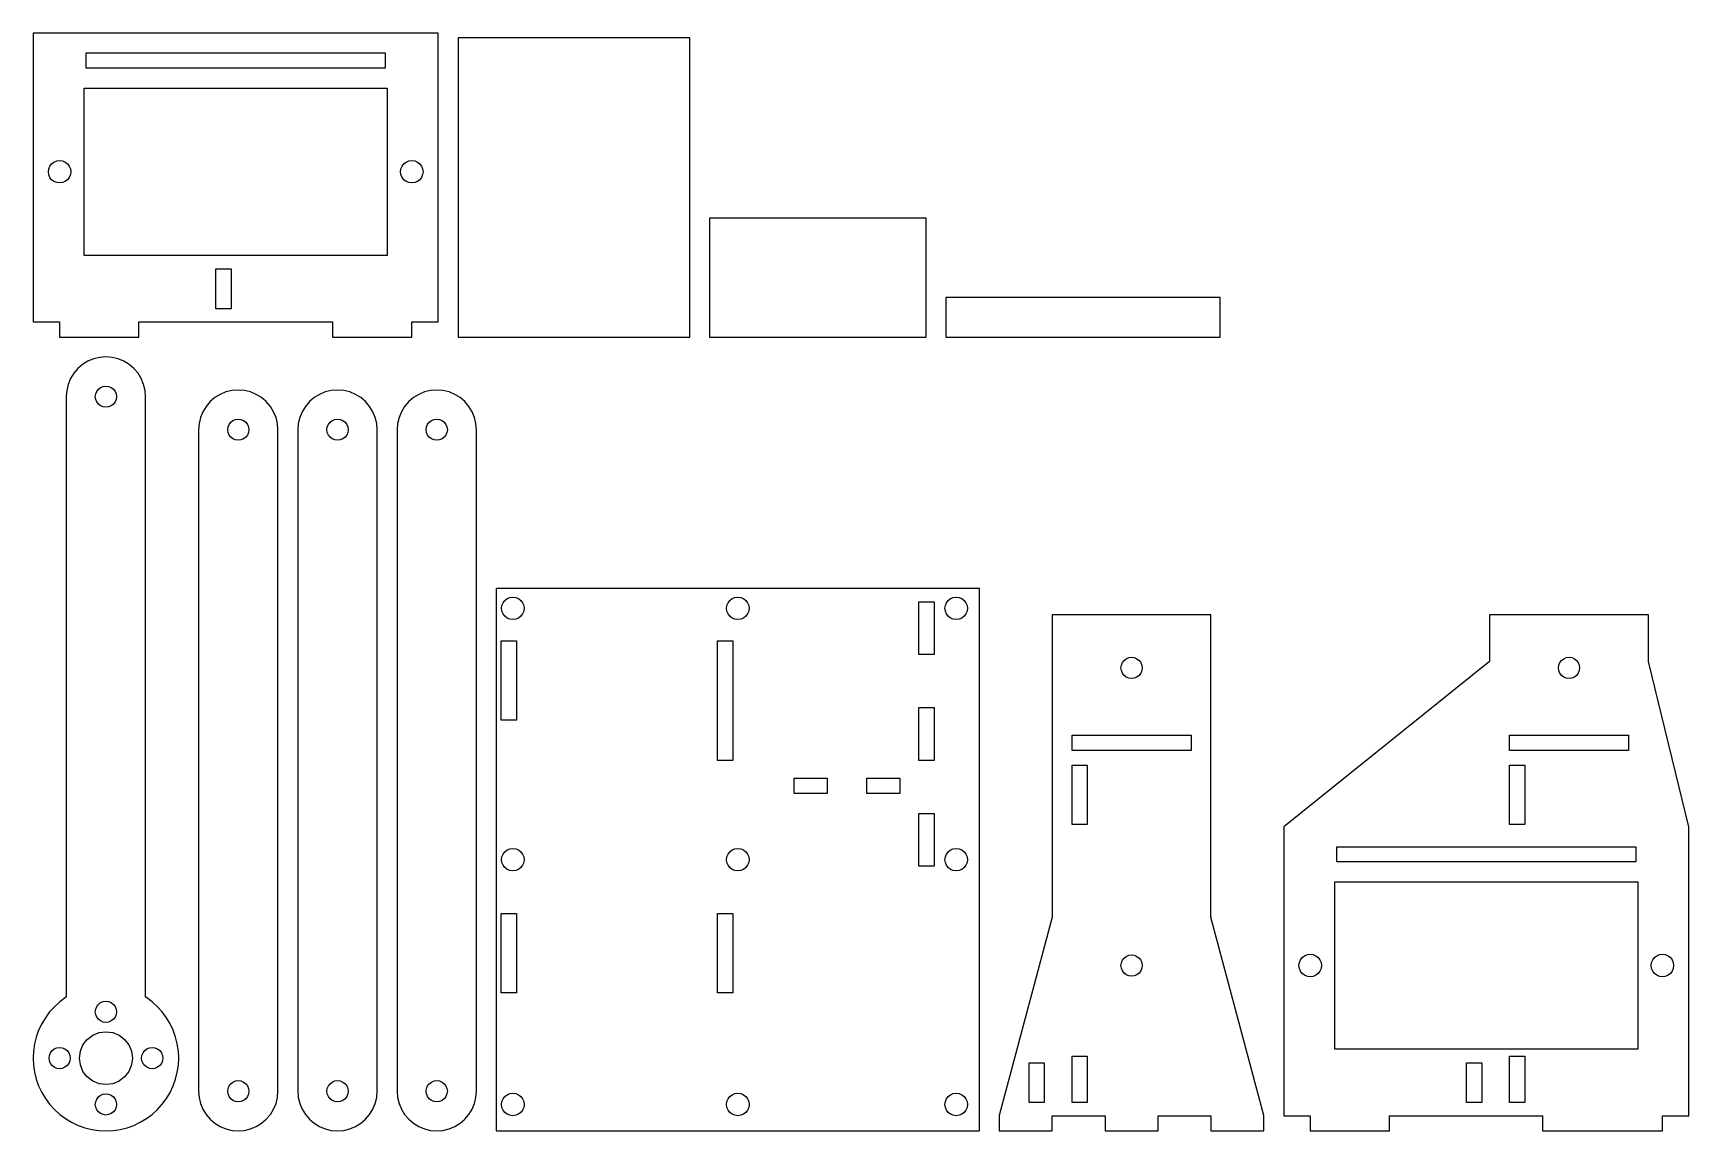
# Model space of a CAD drawing. Header units: metres. Extents: x 5 to 255, y 5 to 171.
import ezdxf

# ---------------------------------------------------------------- set-up
doc = ezdxf.new("R2010")
doc.units = ezdxf.units.M

msp = doc.modelspace()

# ---------------------------------------------------------------- linework, layer by layer
for p, q in [((66.2203, 170.96), (4.99963, 170.96)), ((4.99963, 170.96), (4.99963, 127.3)), ((66.2203, 127.3), (66.2203, 170.96)), ((104.22, 170.22), (69.2196, 170.22)), ((69.2196, 170.22), (69.2196, 125)), ((104.22, 125), (104.22, 170.22)), ((12.9996, 165.66), (12.9996, 167.96)), ((12.9996, 167.96), (58.2203, 167.96)), ((58.2203, 167.96), (58.2203, 165.66)), ((58.2203, 165.66), (12.9996, 165.66)), ((12.6998, 137.34), (12.6998, 162.66)), ((12.6998, 162.66), (58.5201, 162.66)), ((58.5201, 162.66), (58.5201, 137.34)), ((7.30042, 150), (7.35803, 150.44)), ((7.35803, 150.44), (7.52795, 150.85)), ((7.52795, 150.85), (7.79749, 151.202)), ((7.79749, 151.202), (8.15002, 151.473)), ((8.15002, 151.473), (8.56018, 151.643)), ((8.56018, 151.643), (8.99963, 151.7)), ((8.99963, 151.7), (9.44006, 151.643)), ((9.44006, 151.643), (9.85022, 151.473)), ((9.85022, 151.473), (10.2018, 151.202)), ((10.2018, 151.202), (10.4723, 150.85)), ((10.4723, 150.85), (10.6422, 150.44)), ((10.6422, 150.44), (10.6998, 150)), ((60.5201, 150), (60.5778, 150.44)), ((60.5778, 150.44), (60.7477, 150.85)), ((60.7477, 150.85), (61.0182, 151.202)), ((61.0182, 151.202), (61.3698, 151.473)), ((61.3698, 151.473), (61.7799, 151.643)), ((61.7799, 151.643), (62.2203, 151.7)), ((62.2203, 151.7), (62.6598, 151.643)), ((62.6598, 151.643), (63.0699, 151.473)), ((63.0699, 151.473), (63.4225, 151.202)), ((63.4225, 151.202), (63.692, 150.85)), ((63.692, 150.85), (63.8619, 150.44)), ((63.8619, 150.44), (63.9196, 150)), ((7.35803, 149.56), (7.30042, 150)), ((7.52795, 149.15), (7.35803, 149.56)), ((7.79749, 148.798), (7.52795, 149.15)), ((8.15002, 148.527), (7.79749, 148.798)), ((8.56018, 148.357), (8.15002, 148.527)), ((8.99963, 148.3), (8.56018, 148.357)), ((9.44006, 148.357), (8.99963, 148.3)), ((9.85022, 148.527), (9.44006, 148.357)), ((10.2018, 148.798), (9.85022, 148.527)), ((10.4723, 149.15), (10.2018, 148.798)), ((10.6422, 149.56), (10.4723, 149.15)), ((10.6998, 150), (10.6422, 149.56)), ((60.5778, 149.56), (60.5201, 150)), ((60.7477, 149.15), (60.5778, 149.56)), ((61.0182, 148.798), (60.7477, 149.15)), ((61.3698, 148.527), (61.0182, 148.798)), ((61.7799, 148.357), (61.3698, 148.527)), ((62.2203, 148.3), (61.7799, 148.357)), ((62.6598, 148.357), (62.2203, 148.3)), ((63.0699, 148.527), (62.6598, 148.357)), ((63.4225, 148.798), (63.0699, 148.527)), ((63.692, 149.15), (63.4225, 148.798)), ((63.8619, 149.56), (63.692, 149.15)), ((63.9196, 150), (63.8619, 149.56)), ((139.945, 143), (107.22, 143)), ((107.22, 143), (107.22, 125)), ((139.945, 125), (139.945, 143)), ((58.5201, 137.34), (12.6998, 137.34)), ((32.61, 129.3), (32.61, 135.3)), ((32.61, 135.3), (34.9098, 135.3)), ((34.9098, 135.3), (34.9098, 129.3)), ((184.37, 131), (142.945, 131)), ((142.945, 131), (142.945, 125)), ((184.37, 125), (184.37, 131)), ((34.9098, 129.3), (32.61, 129.3)), ((4.99963, 127.3), (8.99963, 127.3)), ((8.99963, 127.3), (8.99963, 125)), ((20.9996, 127.3), (50.2203, 127.3)), ((20.9996, 125), (20.9996, 127.3)), ((50.2203, 127.3), (50.2203, 125)), ((62.2203, 125), (62.2203, 127.3)), ((62.2203, 127.3), (66.2203, 127.3)), ((8.99963, 125), (20.9996, 125)), ((50.2203, 125), (62.2203, 125)), ((69.2196, 125), (104.22, 125)), ((107.22, 125), (139.945, 125)), ((142.945, 125), (184.37, 125)), ((11.7578, 120.243), (11.1455, 119.527)), ((12.4736, 120.854), (11.7578, 120.243)), ((13.2764, 121.346), (12.4736, 120.854)), ((14.1455, 121.706), (13.2764, 121.346)), ((15.0615, 121.926), (14.1455, 121.706)), ((16, 122), (15.0615, 121.926)), ((16.9385, 121.926), (16, 122)), ((17.8545, 121.706), (16.9385, 121.926)), ((18.7236, 121.346), (17.8545, 121.706)), ((19.5264, 120.854), (18.7236, 121.346)), ((20.2422, 120.243), (19.5264, 120.854)), ((20.8545, 119.527), (20.2422, 120.243)), ((10.2939, 117.854), (10.0742, 116.939)), ((10.6543, 118.724), (10.2939, 117.854)), ((11.1455, 119.527), (10.6543, 118.724)), ((21.3457, 118.724), (20.8545, 119.527)), ((21.7061, 117.854), (21.3457, 118.724)), ((21.9258, 116.939), (21.7061, 117.854)), ((10.0742, 116.939), (10, 116)), ((10, 116), (10, 25.2129)), ((14.4004, 116), (14.4541, 116.414)), ((14.4541, 115.586), (14.4004, 116)), ((14.4541, 116.414), (14.6143, 116.8)), ((14.6143, 115.2), (14.4541, 115.586)), ((14.6143, 116.8), (14.8682, 117.131)), ((14.8682, 114.868), (14.6143, 115.2)), ((14.8682, 117.131), (15.2002, 117.386)), ((15.2002, 117.386), (15.5859, 117.545)), ((15.5859, 117.545), (16, 117.6)), ((16, 117.6), (16.4141, 117.545)), ((16.4141, 117.545), (16.7998, 117.386)), ((16.7998, 117.386), (17.1318, 117.131)), ((17.1318, 117.131), (17.3857, 116.8)), ((17.3857, 115.2), (17.1318, 114.868)), ((17.3857, 116.8), (17.5459, 116.414)), ((17.5459, 115.586), (17.3857, 115.2)), ((17.5459, 116.414), (17.5996, 116)), ((17.5996, 116), (17.5459, 115.586)), ((22, 116), (21.9258, 116.939)), ((22, 25.2129), (22, 116)), ((31.7578, 115.243), (31.1455, 114.527)), ((32.4736, 115.854), (31.7578, 115.243)), ((33.2764, 116.346), (32.4736, 115.854)), ((34.1455, 116.706), (33.2764, 116.346)), ((35.0615, 116.926), (34.1455, 116.706)), ((36, 117), (35.0615, 116.926)), ((36.9385, 116.926), (36, 117)), ((37.8545, 116.706), (36.9385, 116.926)), ((38.7236, 116.346), (37.8545, 116.706)), ((39.5264, 115.854), (38.7236, 116.346)), ((40.2422, 115.243), (39.5264, 115.854)), ((40.8545, 114.527), (40.2422, 115.243)), ((46.7578, 115.243), (46.1455, 114.527)), ((47.4736, 115.854), (46.7578, 115.243)), ((48.2764, 116.346), (47.4736, 115.854)), ((49.1455, 116.706), (48.2764, 116.346)), ((50.0615, 116.926), (49.1455, 116.706)), ((51, 117), (50.0615, 116.926)), ((51.9385, 116.926), (51, 117)), ((52.8545, 116.706), (51.9385, 116.926)), ((53.7236, 116.346), (52.8545, 116.706)), ((54.5264, 115.854), (53.7236, 116.346)), ((55.2422, 115.243), (54.5264, 115.854)), ((55.8545, 114.527), (55.2422, 115.243)), ((61.7578, 115.243), (61.1455, 114.527)), ((62.4736, 115.854), (61.7578, 115.243)), ((63.2764, 116.346), (62.4736, 115.854)), ((64.1455, 116.706), (63.2764, 116.346)), ((65.0615, 116.926), (64.1455, 116.706)), ((66, 117), (65.0615, 116.926)), ((66.9385, 116.926), (66, 117)), ((67.8545, 116.706), (66.9385, 116.926)), ((68.7236, 116.346), (67.8545, 116.706)), ((69.5264, 115.854), (68.7236, 116.346)), ((70.2422, 115.243), (69.5264, 115.854)), ((70.8545, 114.527), (70.2422, 115.243)), ((15.2002, 114.614), (14.8682, 114.868)), ((15.5859, 114.454), (15.2002, 114.614)), ((16, 114.4), (15.5859, 114.454)), ((16.4141, 114.454), (16, 114.4)), ((16.7998, 114.614), (16.4141, 114.454)), ((17.1318, 114.868), (16.7998, 114.614)), ((30.2939, 112.854), (30.0742, 111.939)), ((30.6543, 113.724), (30.2939, 112.854)), ((31.1455, 114.527), (30.6543, 113.724)), ((35.5859, 112.545), (36, 112.6)), ((36, 112.6), (36.4141, 112.545)), ((41.3457, 113.724), (40.8545, 114.527)), ((41.7061, 112.854), (41.3457, 113.724)), ((41.9258, 111.939), (41.7061, 112.854)), ((45.2939, 112.854), (45.0742, 111.939)), ((45.6543, 113.724), (45.2939, 112.854)), ((46.1455, 114.527), (45.6543, 113.724)), ((50.5859, 112.545), (51, 112.6)), ((51, 112.6), (51.4141, 112.545)), ((56.3457, 113.724), (55.8545, 114.527)), ((56.7061, 112.854), (56.3457, 113.724)), ((56.9258, 111.939), (56.7061, 112.854)), ((60.2939, 112.854), (60.0742, 111.939)), ((60.6543, 113.724), (60.2939, 112.854)), ((61.1455, 114.527), (60.6543, 113.724)), ((65.5859, 112.545), (66, 112.6)), ((66, 112.6), (66.4141, 112.545)), ((71.3457, 113.724), (70.8545, 114.527)), ((71.7061, 112.854), (71.3457, 113.724)), ((71.9258, 111.939), (71.7061, 112.854)), ((30.0742, 111.939), (30, 111)), ((30, 111), (30, 11)), ((34.4004, 111), (34.4541, 111.414)), ((34.4541, 110.586), (34.4004, 111)), ((34.4541, 111.414), (34.6143, 111.8)), ((34.6143, 110.2), (34.4541, 110.586)), ((34.6143, 111.8), (34.8682, 112.131)), ((34.8682, 109.868), (34.6143, 110.2)), ((34.8682, 112.131), (35.2002, 112.386)), ((35.2002, 112.386), (35.5859, 112.545)), ((36.4141, 112.545), (36.7998, 112.386)), ((36.7998, 112.386), (37.1318, 112.131)), ((37.1318, 112.131), (37.3857, 111.8)), ((37.3857, 110.2), (37.1318, 109.868)), ((37.3857, 111.8), (37.5459, 111.414)), ((37.5459, 110.586), (37.3857, 110.2)), ((37.5459, 111.414), (37.5996, 111)), ((37.5996, 111), (37.5459, 110.586)), ((42, 111), (41.9258, 111.939)), ((42, 11), (42, 111)), ((45.0742, 111.939), (45, 111)), ((45, 111), (45, 11)), ((49.4004, 111), (49.4541, 111.414)), ((49.4541, 110.586), (49.4004, 111)), ((49.4541, 111.414), (49.6143, 111.8)), ((49.6143, 110.2), (49.4541, 110.586)), ((49.6143, 111.8), (49.8682, 112.131)), ((49.8682, 109.868), (49.6143, 110.2)), ((49.8682, 112.131), (50.2002, 112.386)), ((50.2002, 112.386), (50.5859, 112.545)), ((51.4141, 112.545), (51.7998, 112.386)), ((51.7998, 112.386), (52.1318, 112.131)), ((52.1318, 112.131), (52.3857, 111.8)), ((52.3857, 110.2), (52.1318, 109.868)), ((52.3857, 111.8), (52.5459, 111.414)), ((52.5459, 110.586), (52.3857, 110.2)), ((52.5459, 111.414), (52.5996, 111)), ((52.5996, 111), (52.5459, 110.586)), ((57, 111), (56.9258, 111.939)), ((57, 11), (57, 111)), ((60.0742, 111.939), (60, 111)), ((60, 111), (60, 11)), ((64.4004, 111), (64.4541, 111.414)), ((64.4541, 110.586), (64.4004, 111)), ((64.4541, 111.414), (64.6143, 111.8)), ((64.6143, 110.2), (64.4541, 110.586)), ((64.6143, 111.8), (64.8682, 112.131)), ((64.8682, 109.868), (64.6143, 110.2)), ((64.8682, 112.131), (65.2002, 112.386)), ((65.2002, 112.386), (65.5859, 112.545)), ((66.4141, 112.545), (66.7998, 112.386)), ((66.7998, 112.386), (67.1318, 112.131)), ((67.1318, 112.131), (67.3857, 111.8)), ((67.3857, 110.2), (67.1318, 109.868)), ((67.3857, 111.8), (67.5459, 111.414)), ((67.5459, 110.586), (67.3857, 110.2)), ((67.5459, 111.414), (67.5996, 111)), ((67.5996, 111), (67.5459, 110.586)), ((72, 111), (71.9258, 111.939)), ((72, 11), (72, 111)), ((35.2002, 109.614), (34.8682, 109.868)), ((35.5859, 109.454), (35.2002, 109.614)), ((36, 109.4), (35.5859, 109.454)), ((36.4141, 109.454), (36, 109.4)), ((36.7998, 109.614), (36.4141, 109.454)), ((37.1318, 109.868), (36.7998, 109.614)), ((50.2002, 109.614), (49.8682, 109.868)), ((50.5859, 109.454), (50.2002, 109.614)), ((51, 109.4), (50.5859, 109.454)), ((51.4141, 109.454), (51, 109.4)), ((51.7998, 109.614), (51.4141, 109.454)), ((52.1318, 109.868), (51.7998, 109.614)), ((65.2002, 109.614), (64.8682, 109.868)), ((65.5859, 109.454), (65.2002, 109.614)), ((66, 109.4), (65.5859, 109.454)), ((66.4141, 109.454), (66, 109.4)), ((66.7998, 109.614), (66.4141, 109.454)), ((67.1318, 109.868), (66.7998, 109.614)), ((148, 87), (75, 87)), ((75, 87), (75, 5)), ((76.0273, 84.8496), (76.2979, 85.2021)), ((76.2979, 85.2021), (76.6504, 85.4727)), ((76.6504, 85.4727), (77.0596, 85.6426)), ((77.0596, 85.6426), (77.5, 85.7002)), ((77.5, 85.7002), (77.9404, 85.6426)), ((77.9404, 85.6426), (78.3496, 85.4727)), ((78.3496, 85.4727), (78.7021, 85.2021)), ((78.7021, 85.2021), (78.9727, 84.8496)), ((110.027, 84.8496), (110.298, 85.2021)), ((110.298, 85.2021), (110.65, 85.4727)), ((110.65, 85.4727), (111.06, 85.6426)), ((111.06, 85.6426), (111.5, 85.7002)), ((111.5, 85.7002), (111.94, 85.6426)), ((111.94, 85.6426), (112.35, 85.4727)), ((112.35, 85.4727), (112.702, 85.2021)), ((112.702, 85.2021), (112.973, 84.8496)), ((143.027, 84.8496), (143.298, 85.2021)), ((143.298, 85.2021), (143.65, 85.4727)), ((143.65, 85.4727), (144.06, 85.6426)), ((144.06, 85.6426), (144.5, 85.7002)), ((144.5, 85.7002), (144.94, 85.6426)), ((144.94, 85.6426), (145.35, 85.4727)), ((145.35, 85.4727), (145.702, 85.2021)), ((145.702, 85.2021), (145.973, 84.8496)), ((148, 5), (148, 87)), ((75.7998, 84), (75.8574, 84.4404)), ((75.8574, 83.5596), (75.7998, 84)), ((75.8574, 84.4404), (76.0273, 84.8496)), ((76.0273, 83.1504), (75.8574, 83.5596)), ((76.2979, 82.7979), (76.0273, 83.1504)), ((76.6504, 82.5273), (76.2979, 82.7979)), ((78.7021, 82.7979), (78.3496, 82.5273)), ((78.9727, 83.1504), (78.7021, 82.7979)), ((78.9727, 84.8496), (79.1426, 84.4404)), ((79.1426, 83.5596), (78.9727, 83.1504)), ((79.1426, 84.4404), (79.2002, 84)), ((79.2002, 84), (79.1426, 83.5596)), ((109.8, 84), (109.857, 84.4404)), ((109.857, 83.5596), (109.8, 84)), ((109.857, 84.4404), (110.027, 84.8496)), ((110.027, 83.1504), (109.857, 83.5596)), ((110.298, 82.7979), (110.027, 83.1504)), ((110.65, 82.5273), (110.298, 82.7979)), ((112.702, 82.7979), (112.35, 82.5273)), ((112.973, 83.1504), (112.702, 82.7979)), ((112.973, 84.8496), (113.143, 84.4404)), ((113.143, 83.5596), (112.973, 83.1504)), ((113.143, 84.4404), (113.2, 84)), ((113.2, 84), (113.143, 83.5596)), ((138.85, 77), (138.85, 85)), ((138.85, 85), (141.15, 85)), ((141.15, 85), (141.15, 77)), ((142.8, 84), (142.857, 84.4404)), ((142.857, 83.5596), (142.8, 84)), ((142.857, 84.4404), (143.027, 84.8496)), ((143.027, 83.1504), (142.857, 83.5596)), ((143.298, 82.7979), (143.027, 83.1504)), ((143.65, 82.5273), (143.298, 82.7979)), ((145.702, 82.7979), (145.35, 82.5273)), ((145.973, 83.1504), (145.702, 82.7979)), ((145.973, 84.8496), (146.143, 84.4404)), ((146.143, 83.5596), (145.973, 83.1504)), ((146.143, 84.4404), (146.2, 84)), ((146.2, 84), (146.143, 83.5596)), ((183, 83), (159, 83)), ((159, 83), (159, 37.2998)), ((183, 37.2998), (183, 83)), ((249.11, 83), (225.11, 83)), ((225.11, 83), (225.11, 75.96)), ((249.11, 75.96), (249.11, 83)), ((77.0596, 82.3574), (76.6504, 82.5273)), ((77.5, 82.2998), (77.0596, 82.3574)), ((77.9404, 82.3574), (77.5, 82.2998)), ((78.3496, 82.5273), (77.9404, 82.3574)), ((111.06, 82.3574), (110.65, 82.5273)), ((111.5, 82.2998), (111.06, 82.3574)), ((111.94, 82.3574), (111.5, 82.2998)), ((112.35, 82.5273), (111.94, 82.3574)), ((144.06, 82.3574), (143.65, 82.5273)), ((144.5, 82.2998), (144.06, 82.3574)), ((144.94, 82.3574), (144.5, 82.2998)), ((145.35, 82.5273), (144.94, 82.3574)), ((75.7246, 67.1104), (75.7246, 79.1104)), ((75.7246, 79.1104), (78.0254, 79.1104)), ((78.0254, 79.1104), (78.0254, 67.1104)), ((108.425, 61), (108.425, 79.1104)), ((108.425, 79.1104), (110.725, 79.1104)), ((110.725, 79.1104), (110.725, 61)), ((141.15, 77), (138.85, 77)), ((169.4, 75), (169.454, 75.4141)), ((169.454, 75.4141), (169.614, 75.7998)), ((169.614, 75.7998), (169.868, 76.1309)), ((169.868, 76.1309), (170.2, 76.3857)), ((170.2, 76.3857), (170.586, 76.5449)), ((170.586, 76.5449), (171, 76.5996)), ((171, 76.5996), (171.414, 76.5449)), ((171.414, 76.5449), (171.8, 76.3857)), ((171.8, 76.3857), (172.132, 76.1309)), ((172.132, 76.1309), (172.386, 75.7998)), ((172.386, 75.7998), (172.546, 75.4141)), ((172.546, 75.4141), (172.6, 75)), ((225.11, 75.96), (194.012, 50.96)), ((235.51, 75), (235.564, 75.4141)), ((235.564, 75.4141), (235.724, 75.7998)), ((235.724, 75.7998), (235.978, 76.1309)), ((235.978, 76.1309), (236.31, 76.3857)), ((236.31, 76.3857), (236.696, 76.5449)), ((236.696, 76.5449), (237.11, 76.5996)), ((237.11, 76.5996), (237.524, 76.5449)), ((237.524, 76.5449), (237.91, 76.3857)), ((237.91, 76.3857), (238.242, 76.1309)), ((238.242, 76.1309), (238.496, 75.7998)), ((238.496, 75.7998), (238.656, 75.4141)), ((238.656, 75.4141), (238.71, 75)), ((255.217, 50.96), (249.11, 75.96)), ((169.454, 74.5859), (169.4, 75)), ((169.614, 74.2002), (169.454, 74.5859)), ((169.868, 73.8691), (169.614, 74.2002)), ((170.2, 73.6143), (169.868, 73.8691)), ((170.586, 73.4551), (170.2, 73.6143)), ((171, 73.4004), (170.586, 73.4551)), ((171.414, 73.4551), (171, 73.4004)), ((171.8, 73.6143), (171.414, 73.4551)), ((172.132, 73.8691), (171.8, 73.6143)), ((172.386, 74.2002), (172.132, 73.8691)), ((172.546, 74.5859), (172.386, 74.2002)), ((172.6, 75), (172.546, 74.5859)), ((235.564, 74.5859), (235.51, 75)), ((235.724, 74.2002), (235.564, 74.5859)), ((235.978, 73.8691), (235.724, 74.2002)), ((236.31, 73.6143), (235.978, 73.8691)), ((236.696, 73.4551), (236.31, 73.6143)), ((237.11, 73.4004), (236.696, 73.4551)), ((237.524, 73.4551), (237.11, 73.4004)), ((237.91, 73.6143), (237.524, 73.4551)), ((238.242, 73.8691), (237.91, 73.6143)), ((238.496, 74.2002), (238.242, 73.8691)), ((238.656, 74.5859), (238.496, 74.2002)), ((238.71, 75), (238.656, 74.5859)), ((138.85, 61), (138.85, 69)), ((138.85, 69), (141.15, 69)), ((141.15, 69), (141.15, 61)), ((78.0254, 67.1104), (75.7246, 67.1104)), ((162, 62.5), (162, 64.7998)), ((162, 64.7998), (180, 64.7998)), ((180, 64.7998), (180, 62.5)), ((228.11, 62.5), (228.11, 64.7998)), ((228.11, 64.7998), (246.11, 64.7998)), ((246.11, 64.7998), (246.11, 62.5)), ((110.725, 61), (108.425, 61)), ((141.15, 61), (138.85, 61)), ((180, 62.5), (162, 62.5)), ((162, 51.2998), (162, 60.2998)), ((162, 60.2998), (164.3, 60.2998)), ((164.3, 60.2998), (164.3, 51.2998)), ((246.11, 62.5), (228.11, 62.5)), ((228.11, 51.2998), (228.11, 60.2998)), ((228.11, 60.2998), (230.41, 60.2998)), ((230.41, 60.2998), (230.41, 51.2998)), ((120, 56), (120, 58.2998)), ((120, 58.2998), (125, 58.2998)), ((125, 58.2998), (125, 56)), ((131, 56), (131, 58.2998)), ((131, 58.2998), (136, 58.2998)), ((136, 58.2998), (136, 56)), ((125, 56), (120, 56)), ((136, 56), (131, 56)), ((138.85, 45), (138.85, 53)), ((138.85, 53), (141.15, 53)), ((141.15, 53), (141.15, 45)), ((164.3, 51.2998), (162, 51.2998)), ((194.012, 50.96), (194, 50.96)), ((194, 50.96), (194, 7.2998)), ((230.41, 51.2998), (228.11, 51.2998)), ((255.22, 50.96), (255.217, 50.96)), ((255.22, 7.2998), (255.22, 50.96)), ((76.6504, 47.4727), (77.0596, 47.6426)), ((77.0596, 47.6426), (77.5, 47.7002)), ((77.5, 47.7002), (77.9404, 47.6426)), ((77.9404, 47.6426), (78.3496, 47.4727)), ((110.65, 47.4727), (111.06, 47.6426)), ((111.06, 47.6426), (111.5, 47.7002)), ((111.5, 47.7002), (111.94, 47.6426)), ((111.94, 47.6426), (112.35, 47.4727)), ((143.65, 47.4727), (144.06, 47.6426)), ((144.06, 47.6426), (144.5, 47.7002)), ((144.5, 47.7002), (144.94, 47.6426)), ((144.94, 47.6426), (145.35, 47.4727)), ((202, 45.6602), (202, 47.96)), ((202, 47.96), (247.22, 47.96)), ((247.22, 47.96), (247.22, 45.6602)), ((75.7998, 46), (75.8574, 46.4404)), ((75.8574, 45.5596), (75.7998, 46)), ((75.8574, 46.4404), (76.0273, 46.8496)), ((76.0273, 45.1504), (75.8574, 45.5596)), ((76.0273, 46.8496), (76.2979, 47.2021)), ((76.2979, 44.7979), (76.0273, 45.1504)), ((76.2979, 47.2021), (76.6504, 47.4727)), ((78.3496, 47.4727), (78.7021, 47.2021)), ((78.7021, 47.2021), (78.9727, 46.8496)), ((78.9727, 45.1504), (78.7021, 44.7979)), ((78.9727, 46.8496), (79.1426, 46.4404)), ((79.1426, 45.5596), (78.9727, 45.1504)), ((79.1426, 46.4404), (79.2002, 46)), ((79.2002, 46), (79.1426, 45.5596)), ((109.8, 46), (109.857, 46.4404)), ((109.857, 45.5596), (109.8, 46)), ((109.857, 46.4404), (110.027, 46.8496)), ((110.027, 45.1504), (109.857, 45.5596)), ((110.027, 46.8496), (110.298, 47.2021)), ((110.298, 44.7979), (110.027, 45.1504)), ((110.298, 47.2021), (110.65, 47.4727)), ((112.35, 47.4727), (112.702, 47.2021)), ((112.702, 47.2021), (112.973, 46.8496)), ((112.973, 45.1504), (112.702, 44.7979)), ((112.973, 46.8496), (113.143, 46.4404)), ((113.143, 45.5596), (112.973, 45.1504)), ((113.143, 46.4404), (113.2, 46)), ((113.2, 46), (113.143, 45.5596)), ((142.8, 46), (142.857, 46.4404)), ((142.857, 45.5596), (142.8, 46)), ((142.857, 46.4404), (143.027, 46.8496)), ((143.027, 45.1504), (142.857, 45.5596)), ((143.027, 46.8496), (143.298, 47.2021)), ((143.298, 44.7979), (143.027, 45.1504)), ((143.298, 47.2021), (143.65, 47.4727)), ((145.35, 47.4727), (145.702, 47.2021)), ((145.702, 47.2021), (145.973, 46.8496)), ((145.973, 45.1504), (145.702, 44.7979)), ((145.973, 46.8496), (146.143, 46.4404)), ((146.143, 45.5596), (145.973, 45.1504)), ((146.143, 46.4404), (146.2, 46)), ((146.2, 46), (146.143, 45.5596)), ((247.22, 45.6602), (202, 45.6602)), ((76.6504, 44.5273), (76.2979, 44.7979)), ((77.0596, 44.3574), (76.6504, 44.5273)), ((77.5, 44.2998), (77.0596, 44.3574)), ((77.9404, 44.3574), (77.5, 44.2998)), ((78.3496, 44.5273), (77.9404, 44.3574)), ((78.7021, 44.7979), (78.3496, 44.5273)), ((110.65, 44.5273), (110.298, 44.7979)), ((111.06, 44.3574), (110.65, 44.5273)), ((111.5, 44.2998), (111.06, 44.3574)), ((111.94, 44.3574), (111.5, 44.2998)), ((112.35, 44.5273), (111.94, 44.3574)), ((112.702, 44.7979), (112.35, 44.5273)), ((141.15, 45), (138.85, 45)), ((143.65, 44.5273), (143.298, 44.7979)), ((144.06, 44.3574), (143.65, 44.5273)), ((144.5, 44.2998), (144.06, 44.3574)), ((144.94, 44.3574), (144.5, 44.2998)), ((145.35, 44.5273), (144.94, 44.3574)), ((145.702, 44.7979), (145.35, 44.5273)), ((201.7, 17.3398), (201.7, 42.6602)), ((201.7, 42.6602), (247.52, 42.6602)), ((247.52, 42.6602), (247.52, 17.3398)), ((75.7246, 25.8896), (75.7246, 37.8896)), ((75.7246, 37.8896), (78.0254, 37.8896)), ((78.0254, 37.8896), (78.0254, 25.8896)), ((108.425, 25.8896), (108.425, 37.8896)), ((108.425, 37.8896), (110.725, 37.8896)), ((110.725, 37.8896), (110.725, 25.8896)), ((159, 37.2998), (151.003, 7.30957)), ((190.997, 7.30957), (183, 37.2998)), ((169.4, 30), (169.454, 30.4141)), ((169.454, 30.4141), (169.614, 30.7998)), ((169.614, 30.7998), (169.868, 31.1318)), ((169.868, 31.1318), (170.2, 31.3857)), ((170.2, 31.3857), (170.586, 31.5459)), ((170.586, 31.5459), (171, 31.5996)), ((171, 31.5996), (171.414, 31.5459)), ((171.414, 31.5459), (171.8, 31.3857)), ((171.8, 31.3857), (172.132, 31.1318)), ((172.132, 31.1318), (172.386, 30.7998)), ((172.386, 30.7998), (172.546, 30.4141)), ((172.546, 30.4141), (172.6, 30)), ((196.3, 30), (196.358, 30.4404)), ((196.358, 30.4404), (196.528, 30.8496)), ((196.528, 30.8496), (196.797, 31.2021)), ((196.797, 31.2021), (197.15, 31.4727)), ((197.15, 31.4727), (197.56, 31.6426)), ((197.56, 31.6426), (198, 31.7002)), ((198, 31.7002), (198.44, 31.6426)), ((198.44, 31.6426), (198.85, 31.4727)), ((198.85, 31.4727), (199.202, 31.2021)), ((199.202, 31.2021), (199.472, 30.8496)), ((199.472, 30.8496), (199.642, 30.4404)), ((199.642, 30.4404), (199.7, 30)), ((249.52, 30), (249.578, 30.4404)), ((249.578, 30.4404), (249.748, 30.8496)), ((249.748, 30.8496), (250.018, 31.2021)), ((250.018, 31.2021), (250.37, 31.4727)), ((250.37, 31.4727), (250.78, 31.6426)), ((250.78, 31.6426), (251.22, 31.7002)), ((251.22, 31.7002), (251.66, 31.6426)), ((251.66, 31.6426), (252.07, 31.4727)), ((252.07, 31.4727), (252.422, 31.2021)), ((252.422, 31.2021), (252.692, 30.8496)), ((252.692, 30.8496), (252.862, 30.4404)), ((252.862, 30.4404), (252.92, 30)), ((169.454, 29.5859), (169.4, 30)), ((169.614, 29.2002), (169.454, 29.5859)), ((169.868, 28.8682), (169.614, 29.2002)), ((170.2, 28.6143), (169.868, 28.8682)), ((170.586, 28.4541), (170.2, 28.6143)), ((171, 28.4004), (170.586, 28.4541)), ((171.414, 28.4541), (171, 28.4004)), ((171.8, 28.6143), (171.414, 28.4541)), ((172.132, 28.8682), (171.8, 28.6143)), ((172.386, 29.2002), (172.132, 28.8682)), ((172.546, 29.5859), (172.386, 29.2002)), ((172.6, 30), (172.546, 29.5859)), ((196.358, 29.5596), (196.3, 30)), ((196.528, 29.1504), (196.358, 29.5596)), ((196.797, 28.7979), (196.528, 29.1504)), ((197.15, 28.5273), (196.797, 28.7979)), ((197.56, 28.3574), (197.15, 28.5273)), ((198, 28.2998), (197.56, 28.3574)), ((198.44, 28.3574), (198, 28.2998)), ((198.85, 28.5273), (198.44, 28.3574)), ((199.202, 28.7979), (198.85, 28.5273)), ((199.472, 29.1504), (199.202, 28.7979)), ((199.642, 29.5596), (199.472, 29.1504)), ((199.7, 30), (199.642, 29.5596)), ((249.578, 29.5596), (249.52, 30)), ((249.748, 29.1504), (249.578, 29.5596)), ((250.018, 28.7979), (249.748, 29.1504)), ((250.37, 28.5273), (250.018, 28.7979)), ((250.78, 28.3574), (250.37, 28.5273)), ((251.22, 28.2998), (250.78, 28.3574)), ((251.66, 28.3574), (251.22, 28.2998)), ((252.07, 28.5273), (251.66, 28.3574)), ((252.422, 28.7979), (252.07, 28.5273)), ((252.692, 29.1504), (252.422, 28.7979)), ((252.862, 29.5596), (252.692, 29.1504)), ((252.92, 30), (252.862, 29.5596)), ((9.88867, 25.1465), (9.02148, 24.5029)), ((10, 25.2129), (9.88867, 25.1465)), ((22.1113, 25.1465), (22, 25.2129)), ((22.9785, 24.5029), (22.1113, 25.1465)), ((78.0254, 25.8896), (75.7246, 25.8896)), ((110.725, 25.8896), (108.425, 25.8896)), ((7.49707, 22.9785), (6.85352, 22.1113)), ((8.22168, 23.7783), (7.49707, 22.9785)), ((9.02148, 24.5029), (8.22168, 23.7783)), ((14.4004, 23), (14.4541, 23.4141)), ((14.4541, 22.5859), (14.4004, 23)), ((14.4541, 23.4141), (14.6143, 23.7998)), ((14.6143, 22.2002), (14.4541, 22.5859)), ((14.6143, 23.7998), (14.8682, 24.1318)), ((14.8682, 24.1318), (15.2002, 24.3857)), ((15.2002, 24.3857), (15.5859, 24.5459)), ((15.5859, 24.5459), (16, 24.5996)), ((16, 24.5996), (16.4141, 24.5459)), ((16.4141, 24.5459), (16.7998, 24.3857)), ((16.7998, 24.3857), (17.1318, 24.1318)), ((17.1318, 24.1318), (17.3857, 23.7998)), ((17.3857, 23.7998), (17.5459, 23.4141)), ((17.5459, 22.5859), (17.3857, 22.2002)), ((17.5459, 23.4141), (17.5996, 23)), ((17.5996, 23), (17.5459, 22.5859)), ((23.7783, 23.7783), (22.9785, 24.5029)), ((24.5029, 22.9785), (23.7783, 23.7783)), ((25.1465, 22.1113), (24.5029, 22.9785)), ((5.83691, 20.21), (5.47363, 19.1934)), ((6.29883, 21.1855), (5.83691, 20.21)), ((6.85352, 22.1113), (6.29883, 21.1855)), ((14.8682, 21.8682), (14.6143, 22.2002)), ((15.2002, 21.6143), (14.8682, 21.8682)), ((15.5859, 21.4541), (15.2002, 21.6143)), ((16, 21.4004), (15.5859, 21.4541)), ((16.4141, 21.4541), (16, 21.4004)), ((16.7998, 21.6143), (16.4141, 21.4541)), ((17.1318, 21.8682), (16.7998, 21.6143)), ((17.3857, 22.2002), (17.1318, 21.8682)), ((25.7012, 21.1855), (25.1465, 22.1113)), ((26.1631, 20.21), (25.7012, 21.1855)), ((26.5264, 19.1934), (26.1631, 20.21)), ((5.21094, 18.1455), (5.05273, 17.0781)), ((5.47363, 19.1934), (5.21094, 18.1455)), ((8.2002, 17.3857), (8.58594, 17.5459)), ((8.58594, 17.5459), (9, 17.5996)), ((9, 17.5996), (9.41406, 17.5459)), ((9.41406, 17.5459), (9.7998, 17.3857)), ((12.1367, 17.0352), (12.5361, 18)), ((12.5361, 18), (13.1719, 18.8281)), ((13.1719, 18.8281), (14, 19.4639)), ((14, 19.4639), (14.9648, 19.8633)), ((14.9648, 19.8633), (16, 20)), ((16, 20), (17.0352, 19.8633)), ((17.0352, 19.8633), (18, 19.4639)), ((18, 19.4639), (18.8281, 18.8281)), ((18.8281, 18.8281), (19.4639, 18)), ((19.4639, 18), (19.8633, 17.0352)), ((22.2002, 17.3857), (22.5859, 17.5459)), ((22.5859, 17.5459), (23, 17.5996)), ((23, 17.5996), (23.4141, 17.5459)), ((23.4141, 17.5459), (23.7998, 17.3857)), ((26.7891, 18.1455), (26.5264, 19.1934)), ((26.9473, 17.0781), (26.7891, 18.1455)), ((5.05273, 17.0781), (5, 16)), ((5, 16), (5.05273, 14.9219)), ((7.40039, 16), (7.4541, 16.4141)), ((7.4541, 15.5859), (7.40039, 16)), ((7.4541, 16.4141), (7.61426, 16.7998)), ((7.61426, 15.2002), (7.4541, 15.5859)), ((7.61426, 16.7998), (7.86816, 17.1318)), ((7.86816, 14.8682), (7.61426, 15.2002)), ((7.86816, 17.1318), (8.2002, 17.3857)), ((9.7998, 17.3857), (10.1318, 17.1318)), ((10.1318, 17.1318), (10.3857, 16.7998)), ((10.3857, 15.2002), (10.1318, 14.8682)), ((10.3857, 16.7998), (10.5459, 16.4141)), ((10.5459, 15.5859), (10.3857, 15.2002)), ((10.5459, 16.4141), (10.5996, 16)), ((10.5996, 16), (10.5459, 15.5859)), ((12, 16), (12.1367, 17.0352)), ((12.1367, 14.9648), (12, 16)), ((19.8633, 17.0352), (20, 16)), ((20, 16), (19.8633, 14.9648)), ((21.4004, 16), (21.4541, 16.4141)), ((21.4541, 15.5859), (21.4004, 16)), ((21.4541, 16.4141), (21.6143, 16.7998)), ((21.6143, 15.2002), (21.4541, 15.5859)), ((21.6143, 16.7998), (21.8682, 17.1318)), ((21.8682, 14.8682), (21.6143, 15.2002)), ((21.8682, 17.1318), (22.2002, 17.3857)), ((23.7998, 17.3857), (24.1318, 17.1318)), ((24.1318, 17.1318), (24.3857, 16.7998)), ((24.3857, 15.2002), (24.1318, 14.8682)), ((24.3857, 16.7998), (24.5459, 16.4141)), ((24.5459, 15.5859), (24.3857, 15.2002)), ((24.5459, 16.4141), (24.5996, 16)), ((24.5996, 16), (24.5459, 15.5859)), ((27, 16), (26.9473, 17.0781)), ((26.9473, 14.9219), (27, 16)), ((155.5, 9.2998), (155.5, 15.2998)), ((155.5, 15.2998), (157.8, 15.2998)), ((157.8, 15.2998), (157.8, 9.2998)), ((162, 9.2998), (162, 16.2998)), ((162, 16.2998), (164.3, 16.2998)), ((164.3, 16.2998), (164.3, 9.2998)), ((247.52, 17.3398), (201.7, 17.3398)), ((221.61, 9.2998), (221.61, 15.2998)), ((221.61, 15.2998), (223.91, 15.2998)), ((223.91, 15.2998), (223.91, 9.2998)), ((228.11, 9.2998), (228.11, 16.2998)), ((228.11, 16.2998), (230.41, 16.2998)), ((230.41, 16.2998), (230.41, 9.2998)), ((5.05273, 14.9219), (5.21094, 13.8545)), ((5.21094, 13.8545), (5.47363, 12.8066)), ((5.47363, 12.8066), (5.83691, 11.79)), ((8.2002, 14.6143), (7.86816, 14.8682)), ((8.58594, 14.4541), (8.2002, 14.6143)), ((9, 14.4004), (8.58594, 14.4541)), ((9.41406, 14.4541), (9, 14.4004)), ((9.7998, 14.6143), (9.41406, 14.4541)), ((10.1318, 14.8682), (9.7998, 14.6143)), ((12.5361, 14), (12.1367, 14.9648)), ((13.1719, 13.1719), (12.5361, 14)), ((14, 12.5361), (13.1719, 13.1719)), ((14.9648, 12.1367), (14, 12.5361)), ((18, 12.5361), (17.0352, 12.1367)), ((18.8281, 13.1719), (18, 12.5361)), ((19.4639, 14), (18.8281, 13.1719)), ((19.8633, 14.9648), (19.4639, 14)), ((22.2002, 14.6143), (21.8682, 14.8682)), ((22.5859, 14.4541), (22.2002, 14.6143)), ((23, 14.4004), (22.5859, 14.4541)), ((23.4141, 14.4541), (23, 14.4004)), ((23.7998, 14.6143), (23.4141, 14.4541)), ((24.1318, 14.8682), (23.7998, 14.6143)), ((26.1631, 11.79), (26.5264, 12.8066)), ((26.5264, 12.8066), (26.7891, 13.8545)), ((26.7891, 13.8545), (26.9473, 14.9219)), ((35.2002, 12.3857), (35.5859, 12.5459)), ((35.5859, 12.5459), (36, 12.5996)), ((36, 12.5996), (36.4141, 12.5459)), ((36.4141, 12.5459), (36.7998, 12.3857)), ((50.2002, 12.3857), (50.5859, 12.5459)), ((50.5859, 12.5459), (51, 12.5996)), ((51, 12.5996), (51.4141, 12.5459)), ((51.4141, 12.5459), (51.7998, 12.3857)), ((65.2002, 12.3857), (65.5859, 12.5459)), ((65.5859, 12.5459), (66, 12.5996)), ((66, 12.5996), (66.4141, 12.5459)), ((66.4141, 12.5459), (66.7998, 12.3857)), ((5.83691, 11.79), (6.29883, 10.8145)), ((6.29883, 10.8145), (6.85352, 9.88867)), ((14.6143, 9.7998), (14.8682, 10.1318)), ((14.8682, 10.1318), (15.2002, 10.3857)), ((16, 12), (14.9648, 12.1367)), ((15.2002, 10.3857), (15.5859, 10.5459)), ((15.5859, 10.5459), (16, 10.5996)), ((17.0352, 12.1367), (16, 12)), ((16, 10.5996), (16.4141, 10.5459)), ((16.4141, 10.5459), (16.7998, 10.3857)), ((16.7998, 10.3857), (17.1318, 10.1318)), ((17.1318, 10.1318), (17.3857, 9.7998)), ((25.1465, 9.88867), (25.7012, 10.8145)), ((25.7012, 10.8145), (26.1631, 11.79)), ((30, 11), (30.0742, 10.0615)), ((30.0742, 10.0615), (30.2939, 9.14551)), ((34.4004, 11), (34.4541, 11.4141)), ((34.4541, 10.5859), (34.4004, 11)), ((34.4541, 11.4141), (34.6143, 11.7998)), ((34.6143, 10.2002), (34.4541, 10.5859)), ((34.6143, 11.7998), (34.8682, 12.1318)), ((34.8682, 9.86816), (34.6143, 10.2002)), ((34.8682, 12.1318), (35.2002, 12.3857)), ((36.7998, 12.3857), (37.1318, 12.1318)), ((37.1318, 12.1318), (37.3857, 11.7998)), ((37.3857, 10.2002), (37.1318, 9.86816)), ((37.3857, 11.7998), (37.5459, 11.4141)), ((37.5459, 10.5859), (37.3857, 10.2002)), ((37.5459, 11.4141), (37.5996, 11)), ((37.5996, 11), (37.5459, 10.5859)), ((41.7061, 9.14551), (41.9258, 10.0615)), ((41.9258, 10.0615), (42, 11)), ((45, 11), (45.0742, 10.0615)), ((45.0742, 10.0615), (45.2939, 9.14551)), ((49.4004, 11), (49.4541, 11.4141)), ((49.4541, 10.5859), (49.4004, 11)), ((49.4541, 11.4141), (49.6143, 11.7998)), ((49.6143, 10.2002), (49.4541, 10.5859)), ((49.6143, 11.7998), (49.8682, 12.1318)), ((49.8682, 9.86816), (49.6143, 10.2002)), ((49.8682, 12.1318), (50.2002, 12.3857)), ((51.7998, 12.3857), (52.1318, 12.1318)), ((52.1318, 12.1318), (52.3857, 11.7998)), ((52.3857, 10.2002), (52.1318, 9.86816)), ((52.3857, 11.7998), (52.5459, 11.4141)), ((52.5459, 10.5859), (52.3857, 10.2002)), ((52.5459, 11.4141), (52.5996, 11)), ((52.5996, 11), (52.5459, 10.5859)), ((56.7061, 9.14551), (56.9258, 10.0615)), ((56.9258, 10.0615), (57, 11)), ((60, 11), (60.0742, 10.0615)), ((60.0742, 10.0615), (60.2939, 9.14551)), ((64.4004, 11), (64.4541, 11.4141)), ((64.4541, 10.5859), (64.4004, 11)), ((64.4541, 11.4141), (64.6143, 11.7998)), ((64.6143, 10.2002), (64.4541, 10.5859)), ((64.6143, 11.7998), (64.8682, 12.1318)), ((64.8682, 9.86816), (64.6143, 10.2002)), ((64.8682, 12.1318), (65.2002, 12.3857)), ((66.7998, 12.3857), (67.1318, 12.1318)), ((67.1318, 12.1318), (67.3857, 11.7998)), ((67.3857, 10.2002), (67.1318, 9.86816)), ((67.3857, 11.7998), (67.5459, 11.4141)), ((67.5459, 10.5859), (67.3857, 10.2002)), ((67.5459, 11.4141), (67.5996, 11)), ((67.5996, 11), (67.5459, 10.5859)), ((71.7061, 9.14551), (71.9258, 10.0615)), ((71.9258, 10.0615), (72, 11)), ((76.0273, 9.84961), (76.2979, 10.2021)), ((76.2979, 10.2021), (76.6504, 10.4727)), ((76.6504, 10.4727), (77.0596, 10.6426)), ((77.0596, 10.6426), (77.5, 10.7002)), ((77.5, 10.7002), (77.9404, 10.6426)), ((77.9404, 10.6426), (78.3496, 10.4727)), ((78.3496, 10.4727), (78.7021, 10.2021)), ((78.7021, 10.2021), (78.9727, 9.84961)), ((110.027, 9.84961), (110.298, 10.2021)), ((110.298, 10.2021), (110.65, 10.4727)), ((110.65, 10.4727), (111.06, 10.6426)), ((111.06, 10.6426), (111.5, 10.7002)), ((111.5, 10.7002), (111.94, 10.6426)), ((111.94, 10.6426), (112.35, 10.4727)), ((112.35, 10.4727), (112.702, 10.2021)), ((112.702, 10.2021), (112.973, 9.84961)), ((143.027, 9.84961), (143.298, 10.2021)), ((143.298, 10.2021), (143.65, 10.4727)), ((143.65, 10.4727), (144.06, 10.6426)), ((144.06, 10.6426), (144.5, 10.7002)), ((144.5, 10.7002), (144.94, 10.6426)), ((144.94, 10.6426), (145.35, 10.4727)), ((145.35, 10.4727), (145.702, 10.2021)), ((145.702, 10.2021), (145.973, 9.84961)), ((6.85352, 9.88867), (7.49707, 9.02148)), ((7.49707, 9.02148), (8.22168, 8.22168)), ((8.22168, 8.22168), (9.02148, 7.49707)), ((14.4004, 9), (14.4541, 9.41406)), ((14.4541, 8.58594), (14.4004, 9)), ((14.4541, 9.41406), (14.6143, 9.7998)), ((14.6143, 8.2002), (14.4541, 8.58594)), ((14.8682, 7.86816), (14.6143, 8.2002)), ((15.2002, 7.61426), (14.8682, 7.86816)), ((15.5859, 7.4541), (15.2002, 7.61426)), ((16.7998, 7.61426), (16.4141, 7.4541)), ((17.1318, 7.86816), (16.7998, 7.61426)), ((17.3857, 8.2002), (17.1318, 7.86816)), ((17.3857, 9.7998), (17.5459, 9.41406)), ((17.5459, 8.58594), (17.3857, 8.2002)), ((17.5459, 9.41406), (17.5996, 9)), ((17.5996, 9), (17.5459, 8.58594)), ((22.9785, 7.49707), (23.7783, 8.22168)), ((23.7783, 8.22168), (24.5029, 9.02148)), ((24.5029, 9.02148), (25.1465, 9.88867)), ((30.2939, 9.14551), (30.6543, 8.27637)), ((30.6543, 8.27637), (31.1455, 7.47363)), ((35.2002, 9.61426), (34.8682, 9.86816)), ((35.5859, 9.4541), (35.2002, 9.61426)), ((36, 9.40039), (35.5859, 9.4541)), ((36.4141, 9.4541), (36, 9.40039)), ((36.7998, 9.61426), (36.4141, 9.4541)), ((37.1318, 9.86816), (36.7998, 9.61426)), ((40.8545, 7.47363), (41.3457, 8.27637)), ((41.3457, 8.27637), (41.7061, 9.14551)), ((45.2939, 9.14551), (45.6543, 8.27637)), ((45.6543, 8.27637), (46.1455, 7.47363)), ((50.2002, 9.61426), (49.8682, 9.86816)), ((50.5859, 9.4541), (50.2002, 9.61426)), ((51, 9.40039), (50.5859, 9.4541)), ((51.4141, 9.4541), (51, 9.40039)), ((51.7998, 9.61426), (51.4141, 9.4541)), ((52.1318, 9.86816), (51.7998, 9.61426)), ((55.8545, 7.47363), (56.3457, 8.27637)), ((56.3457, 8.27637), (56.7061, 9.14551)), ((60.2939, 9.14551), (60.6543, 8.27637)), ((60.6543, 8.27637), (61.1455, 7.47363)), ((65.2002, 9.61426), (64.8682, 9.86816)), ((65.5859, 9.4541), (65.2002, 9.61426)), ((66, 9.40039), (65.5859, 9.4541)), ((66.4141, 9.4541), (66, 9.40039)), ((66.7998, 9.61426), (66.4141, 9.4541)), ((67.1318, 9.86816), (66.7998, 9.61426)), ((70.8545, 7.47363), (71.3457, 8.27637)), ((71.3457, 8.27637), (71.7061, 9.14551)), ((75.7998, 9), (75.8574, 9.44043)), ((75.8574, 8.55957), (75.7998, 9)), ((75.8574, 9.44043), (76.0273, 9.84961)), ((76.0273, 8.15039), (75.8574, 8.55957)), ((76.2979, 7.79785), (76.0273, 8.15039)), ((76.6504, 7.52734), (76.2979, 7.79785)), ((77.0596, 7.35742), (76.6504, 7.52734)), ((78.3496, 7.52734), (77.9404, 7.35742)), ((78.7021, 7.79785), (78.3496, 7.52734)), ((78.9727, 8.15039), (78.7021, 7.79785)), ((78.9727, 9.84961), (79.1426, 9.44043)), ((79.1426, 8.55957), (78.9727, 8.15039)), ((79.1426, 9.44043), (79.2002, 9)), ((79.2002, 9), (79.1426, 8.55957)), ((109.8, 9), (109.857, 9.44043)), ((109.857, 8.55957), (109.8, 9)), ((109.857, 9.44043), (110.027, 9.84961)), ((110.027, 8.15039), (109.857, 8.55957)), ((110.298, 7.79785), (110.027, 8.15039)), ((110.65, 7.52734), (110.298, 7.79785)), ((111.06, 7.35742), (110.65, 7.52734)), ((112.35, 7.52734), (111.94, 7.35742)), ((112.702, 7.79785), (112.35, 7.52734)), ((112.973, 8.15039), (112.702, 7.79785)), ((112.973, 9.84961), (113.143, 9.44043)), ((113.143, 8.55957), (112.973, 8.15039)), ((113.143, 9.44043), (113.2, 9)), ((113.2, 9), (113.143, 8.55957)), ((142.8, 9), (142.857, 9.44043)), ((142.857, 8.55957), (142.8, 9)), ((142.857, 9.44043), (143.027, 9.84961)), ((143.027, 8.15039), (142.857, 8.55957)), ((143.298, 7.79785), (143.027, 8.15039)), ((143.65, 7.52734), (143.298, 7.79785)), ((144.06, 7.35742), (143.65, 7.52734)), ((145.35, 7.52734), (144.94, 7.35742)), ((145.702, 7.79785), (145.35, 7.52734)), ((145.973, 8.15039), (145.702, 7.79785)), ((145.973, 9.84961), (146.143, 9.44043)), ((146.143, 8.55957), (145.973, 8.15039)), ((146.143, 9.44043), (146.2, 9)), ((146.2, 9), (146.143, 8.55957)), ((157.8, 9.2998), (155.5, 9.2998)), ((164.3, 9.2998), (162, 9.2998)), ((223.91, 9.2998), (221.61, 9.2998)), ((230.41, 9.2998), (228.11, 9.2998)), ((9.02148, 7.49707), (9.88867, 6.85352)), ((9.88867, 6.85352), (10.8145, 6.29883)), ((10.8145, 6.29883), (11.79, 5.83691)), ((11.79, 5.83691), (12.8066, 5.47363)), ((12.8066, 5.47363), (13.8545, 5.21094)), ((13.8545, 5.21094), (14.9219, 5.05273)), ((14.9219, 5.05273), (16, 5)), ((16, 7.40039), (15.5859, 7.4541)), ((16.4141, 7.4541), (16, 7.40039)), ((16, 5), (17.0781, 5.05273)), ((17.0781, 5.05273), (18.1455, 5.21094)), ((18.1455, 5.21094), (19.1934, 5.47363)), ((19.1934, 5.47363), (20.21, 5.83691)), ((20.21, 5.83691), (21.1855, 6.29883)), ((21.1855, 6.29883), (22.1113, 6.85352)), ((22.1113, 6.85352), (22.9785, 7.49707)), ((31.1455, 7.47363), (31.7578, 6.75781)), ((31.7578, 6.75781), (32.4736, 6.14551)), ((32.4736, 6.14551), (33.2764, 5.6543)), ((33.2764, 5.6543), (34.1455, 5.29395)), ((34.1455, 5.29395), (35.0615, 5.07422)), ((35.0615, 5.07422), (36, 5)), ((36, 5), (36.9385, 5.07422)), ((36.9385, 5.07422), (37.8545, 5.29395)), ((37.8545, 5.29395), (38.7236, 5.6543)), ((38.7236, 5.6543), (39.5264, 6.14551)), ((39.5264, 6.14551), (40.2422, 6.75781)), ((40.2422, 6.75781), (40.8545, 7.47363)), ((46.1455, 7.47363), (46.7578, 6.75781)), ((46.7578, 6.75781), (47.4736, 6.14551)), ((47.4736, 6.14551), (48.2764, 5.6543)), ((48.2764, 5.6543), (49.1455, 5.29395)), ((49.1455, 5.29395), (50.0615, 5.07422)), ((50.0615, 5.07422), (51, 5)), ((51, 5), (51.9385, 5.07422)), ((51.9385, 5.07422), (52.8545, 5.29395)), ((52.8545, 5.29395), (53.7236, 5.6543)), ((53.7236, 5.6543), (54.5264, 6.14551)), ((54.5264, 6.14551), (55.2422, 6.75781)), ((55.2422, 6.75781), (55.8545, 7.47363)), ((61.1455, 7.47363), (61.7578, 6.75781)), ((61.7578, 6.75781), (62.4736, 6.14551)), ((62.4736, 6.14551), (63.2764, 5.6543)), ((63.2764, 5.6543), (64.1455, 5.29395)), ((64.1455, 5.29395), (65.0615, 5.07422)), ((65.0615, 5.07422), (66, 5)), ((66, 5), (66.9385, 5.07422)), ((66.9385, 5.07422), (67.8545, 5.29395)), ((67.8545, 5.29395), (68.7236, 5.6543)), ((68.7236, 5.6543), (69.5264, 6.14551)), ((69.5264, 6.14551), (70.2422, 6.75781)), ((70.2422, 6.75781), (70.8545, 7.47363)), ((77.5, 7.2998), (77.0596, 7.35742)), ((77.9404, 7.35742), (77.5, 7.2998)), ((111.5, 7.2998), (111.06, 7.35742)), ((111.94, 7.35742), (111.5, 7.2998)), ((144.5, 7.2998), (144.06, 7.35742)), ((144.94, 7.35742), (144.5, 7.2998)), ((151.003, 7.30957), (151, 7.30957)), ((151, 7.30957), (151, 5)), ((159, 7.2998), (167, 7.2998)), ((159, 5), (159, 7.2998)), ((167, 7.2998), (167, 5)), ((175, 5), (175, 7.2998)), ((175, 7.2998), (183, 7.2998)), ((183, 7.2998), (183, 5)), ((191, 7.30957), (190.997, 7.30957)), ((191, 5), (191, 7.30957)), ((194, 7.2998), (198, 7.2998)), ((198, 7.2998), (198, 5)), ((210, 7.2998), (233.11, 7.2998)), ((210, 5), (210, 7.2998)), ((233.11, 7.2998), (233.11, 5)), ((251.22, 5), (251.22, 7.2998)), ((251.22, 7.2998), (255.22, 7.2998)), ((75, 5), (148, 5)), ((151, 5), (159, 5)), ((167, 5), (175, 5)), ((183, 5), (191, 5)), ((198, 5), (210, 5)), ((233.11, 5), (251.22, 5))]:
    msp.add_line(p, q)

doc.saveas('drawing.dxf')
